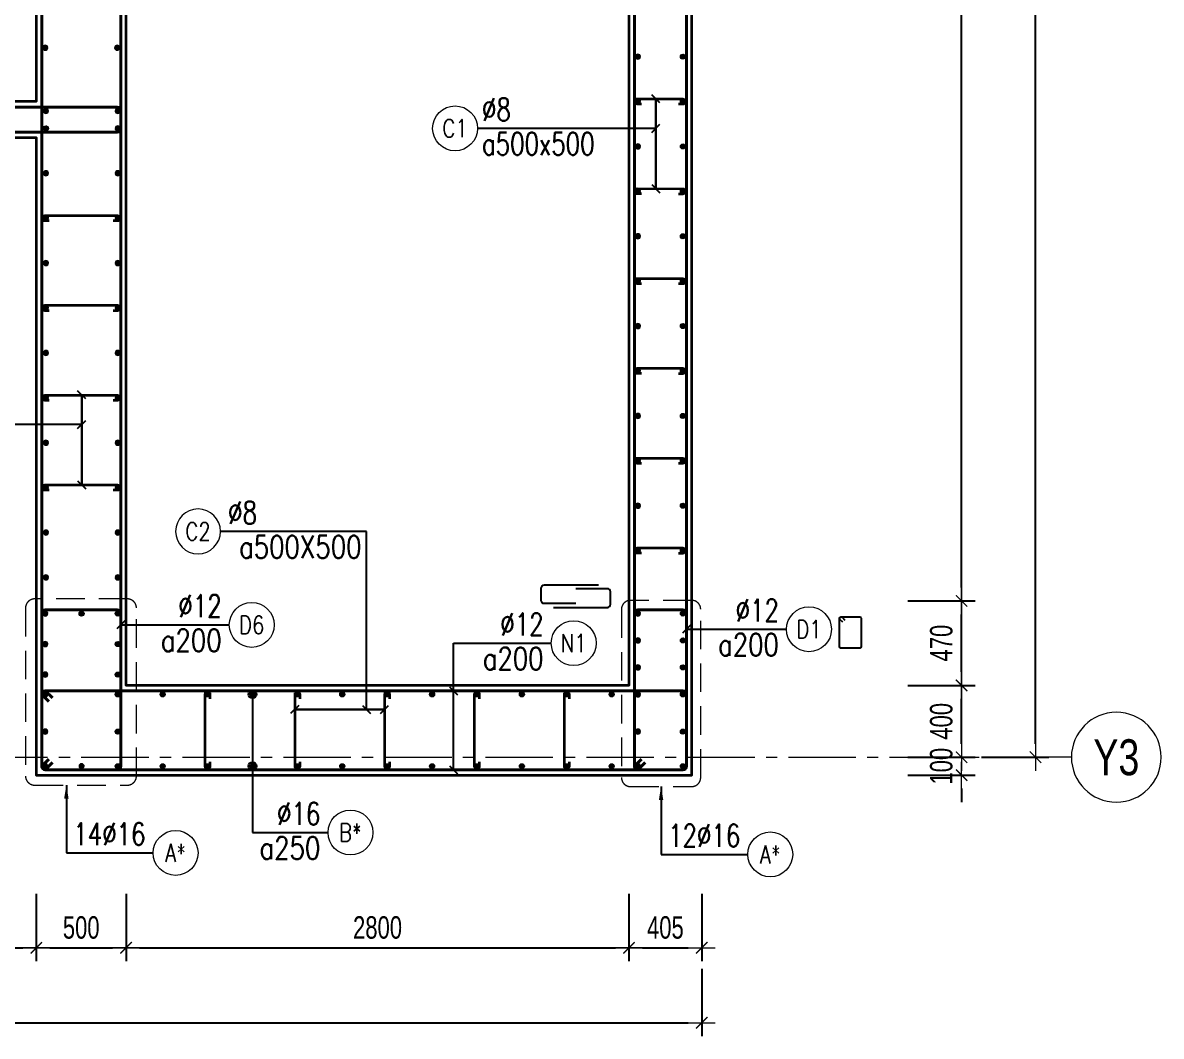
# Model space of a CAD drawing. Header units: millimetres. Extents: x 738475 to 1279438, y -34239 to 156422.
# Drawn here: x 1073978 to 1080317, y 9545 to 15187 of the extents above; entities that cross this region are included whole.
import ezdxf
from ezdxf.enums import TextEntityAlignment as Align

# ---------------------------------------------------------------- set-up
doc = ezdxf.new("R2010")
doc.units = ezdxf.units.MM
doc.header["$MEASUREMENT"] = 0
for name, pattern in [('HIDDEN2', [4.7625, 3.175, -1.5875]), ('HT_Dim Grid$0$CENTER2', [1.125, 0.75, -0.125, 0.125, -0.125]), ('HT_Grid$0$CENTER2', [1.125, 0.75, -0.125, 0.125, -0.125])]:
    doc.linetypes.add(name, pattern=pattern)
doc.layers.get('0').update_dxf_attribs({"lineweight": 20})
doc.layers.get('Defpoints').update_dxf_attribs({"color": 151, "lineweight": 9})
for name, color, linetype, lineweight in [('HT_Dim Grid$0$NDC_S_AXIS', 5, 'HT_Dim Grid$0$CENTER2', 13), ('HT_Dim Grid$0$NDC_S_SYMBOL', 1, 'Continuous', 15), ('HT_Dim Grid$0$NDC_S_TEXT SYMBOL', 7, 'Continuous', 20), ('HT_Grid$0$NDC_S_AXIS', 5, 'HT_Grid$0$CENTER2', 13), ('KC-LEADER', 153, 'Continuous', 18), ('KC-THEP', 6, 'Continuous', 40), ('NDC_S_DIM', 1, 'Continuous', 15), ('NDC_S_HIDDEN', 8, 'HIDDEN2', 13), ('NDC_S_LEADER', 1, 'Continuous', 15), ('NDC_S_REBAR', 4, 'Continuous', 35), ('NDC_S_STIRRUP', 4, 'Continuous', 40), ('NDC_S_VN TEXT', 7, 'Continuous', 20), ('NDC_S_WALL', 6, 'Continuous', 35), ('OF_Core wall_1.2(B1-19F)$0$NDC_S_WALL', 6, 'Continuous', 35)]:
    doc.layers.add(name, color=color, linetype=linetype, lineweight=lineweight)
doc.layers.add('Leader', color=6, linetype='Continuous')
doc.layers.add('Ligature', color=1, linetype='Continuous')
doc.styles.add('HT_Dim Grid$0$NDC_ANNO', font='', dxfattribs={"width": 0.8})
doc.styles.add('NDC_DIM', font='', dxfattribs={"width": 0.75})
doc.styles.add('NDC_EN TXT', font='romans.shx', dxfattribs={"width": 0.8})
doc.styles.get('HT_Dim Grid$0$NDC_ANNO').set_extended_font_data('Dotum')
doc.styles.get('NDC_DIM').set_extended_font_data('Dotum')
doc.dimstyles.new('NDC_dim_30', dxfattribs={"dimscale": 30, "dimtxt": 2.5, "dimasz": 1.5, "dimexe": 1.5, "dimexo": 2.5, "dimgap": 1, "dimtad": 1, "dimdec": 0, "dimzin": 0, "dimdsep": 46, "dimtxsty": 'NDC_DIM', "dimblk": 'DIMMARK', "dimcen": 0.09, "dimdle": 1.2, "dimclrd": 1, "dimclre": 1, "dimclrt": 3, "dimadec": 0, "dimazin": 0, "dimtfac": 1, "dimtdec": 0, "dimtix": 1, "dimtofl": 0, "dimtmove": 0, "dimatfit": 3, "dimfxl": 6, "dimfxlon": 1, "dimtolj": 1, "dimtzin": 0, "dimarcsym": 0})
doc.dimstyles.new('NDC_dim_50', dxfattribs={"dimscale": 50, "dimtxt": 2.5, "dimasz": 1.5, "dimexe": 1.5, "dimexo": 2.5, "dimgap": 1, "dimtad": 1, "dimdec": 0, "dimzin": 0, "dimdsep": 46, "dimtxsty": 'NDC_DIM', "dimblk": 'DIMMARK', "dimcen": 0.09, "dimdle": 1.2, "dimclrd": 1, "dimclre": 1, "dimclrt": 3, "dimadec": 0, "dimazin": 0, "dimtfac": 1, "dimtdec": 0, "dimtix": 1, "dimtofl": 0, "dimtmove": 0, "dimatfit": 3, "dimfxl": 6, "dimfxlon": 1, "dimtolj": 1, "dimtzin": 0, "dimarcsym": 0})

# ---------------------------------------------------------------- blocks, each defined once
blk = doc.blocks.new('THEP')
at = {"layer": 'KC-LEADER', "color": 6}
blk.add_circle((0, 0), 14, dxfattribs=at)
at = {"layer": 'KC-THEP'}
for p, q in [((-14, 0), (14, 0)), ((9.9, 9.9), (-9.9, -9.9)), ((-9.9, 9.9), (9.9, -9.9)), ((0, 14), (0, -14))]:
    blk.add_line(p, q, dxfattribs=at)
blk = doc.blocks.new('DIMMARK')
at = {"layer": 'NDC_S_DIM', "color": 1}
blk.add_line((-1.5, 0), (1, 0), dxfattribs=at)
at = {"layer": 'NDC_S_DIM', "color": 2, "const_width": 0.1}
blk.add_lwpolyline([(-0.424, -0.424), (0.424, 0.424)], dxfattribs=at)
blk = doc.blocks.new('*U10')
blk.add_circle((2.5, 0), 2.5)
at = {"layer": 'NDC_S_VN TEXT', "color": 3, "style": 'NDC_EN TXT'}
for tag, width, p in [('DK2', 0.75, (-0.85, 0.85)), ('KC2', 0.8, (-0.85, -2.97))]:
    blk.add_attdef(tag, text='', height=2.5, dxfattribs=dict(at, width=width)).set_placement(p, align=Align.RIGHT)
at = {"layer": 'NDC_S_VN TEXT', "color": 7, "style": 'NDC_EN TXT', "width": 0.8}
blk.add_attdef('SH3', text='', height=2, dxfattribs=at).set_placement((2.5, 0), align=Align.MIDDLE)
blk = doc.blocks.new('*U9')
blk.add_circle((2.5, 0), 2.5)
at = {"layer": 'NDC_S_VN TEXT', "color": 3, "style": 'NDC_EN TXT', "width": 0.75}
blk.add_attdef('DK2', text='', height=2.5, dxfattribs=at).set_placement((-0.85, 0.85), align=Align.RIGHT)
at = {"layer": 'NDC_S_VN TEXT', "color": 7, "style": 'NDC_EN TXT', "width": 0.8}
blk.add_attdef('SH3', text='', height=2, dxfattribs=at).set_placement((2.5, 0), align=Align.MIDDLE)
blk = doc.blocks.new('*D942')
at = {"layer": 'Defpoints', "color": 0, "ltscale": 200, "transparency": 16777216}
for p in [(1075346.8, 20098.3), (1079617, 20098.3), (1075346.8, 11098.3)]:
    blk.add_point(p, dxfattribs=at)
at = {"layer": 'NDC_S_DIM', "color": 1, "lineweight": -2, "ltscale": 200, "transparency": 16777216}
for p, q in [((1079317, 20098.3), (1079692, 20098.3)), ((1079617, 11173.3), (1079617, 20023.3)), ((1079317, 11098.3), (1079692, 11098.3))]:
    blk.add_line(p, q, dxfattribs=at)
at = {"layer": 'NDC_S_DIM', "color": 1, "lineweight": -2, "ltscale": 200, "transparency": 16777216, "xscale": 75, "yscale": 75, "zscale": 75}
for p, rotation in [((1079617, 20098.3), 90), ((1079617, 11098.3), 270)]:
    blk.add_blockref('DIMMARK', p, dxfattribs=dict(at, rotation=rotation))
at = {"layer": 'NDC_S_DIM', "color": 3, "ltscale": 200, "transparency": 16777216, "insert": (1079504.4, 15598.3), "char_height": 125, "attachment_point": 5, "rotation": 90, "style": 'NDC_DIM'}
blk.add_mtext('\\A1;9000', dxfattribs=at)
blk = doc.blocks.new('*U20')
at = {"layer": 'HT_Dim Grid$0$NDC_S_SYMBOL'}
blk.add_line((5, 0), (9, 0), dxfattribs=at)
blk.add_circle((0, 0), 5, dxfattribs=at)
at = {"layer": 'HT_Dim Grid$0$NDC_S_TEXT SYMBOL', "color": 7, "style": 'HT_Dim Grid$0$NDC_ANNO', "width": 0.8}
blk.add_attdef('GRID', text='', height=4, rotation=270, dxfattribs=at).set_placement((0, 0), align=Align.MIDDLE)
blk = doc.blocks.new('*D944')
at = {"layer": 'Defpoints', "color": 0, "ltscale": 200, "transparency": 16777216}
for p in [(1074610.8, 11098.3), (1074553.3, 10998.3), (1079205.3, 10998.3)]:
    blk.add_point(p, dxfattribs=at)
at = {"layer": 'NDC_S_DIM', "color": 1, "lineweight": -2, "ltscale": 200, "transparency": 16777216}
for p, q in [((1079205.3, 11173.3), (1079205.3, 11248.3)), ((1078905.3, 11098.3), (1079280.3, 11098.3)), ((1078905.3, 10998.3), (1079280.3, 10998.3)), ((1079205.3, 10923.3), (1079205.3, 10848.3))]:
    blk.add_line(p, q, dxfattribs=at)
at = {"layer": 'NDC_S_DIM', "color": 1, "lineweight": -2, "ltscale": 200, "transparency": 16777216, "xscale": 75, "yscale": 75, "zscale": 75}
for p, rotation in [((1079205.3, 11098.3), 270), ((1079205.3, 10998.3), 90)]:
    blk.add_blockref('DIMMARK', p, dxfattribs=dict(at, rotation=rotation))
at = {"layer": 'NDC_S_DIM', "color": 3, "ltscale": 200, "transparency": 16777216, "insert": (1079092.8, 11048.3), "char_height": 125, "attachment_point": 5, "rotation": 90, "style": 'NDC_DIM'}
blk.add_mtext('\\A1;100', dxfattribs=at)
blk = doc.blocks.new('*D950')
at = {"layer": 'Defpoints', "color": 0, "ltscale": 200, "transparency": 16777216}
for p in [(1077758.6, 11377.1), (1065753.3, 10877.6), (1077758.6, 9620)]:
    blk.add_point(p, dxfattribs=at)
at = {"layer": 'NDC_S_DIM', "color": 1, "lineweight": -2, "ltscale": 200, "transparency": 16777216}
for p, q in [((1065753.3, 9920), (1065753.3, 9545)), ((1077758.6, 9920), (1077758.6, 9545)), ((1065828.3, 9620), (1077683.6, 9620))]:
    blk.add_line(p, q, dxfattribs=at)
at = {"layer": 'NDC_S_DIM', "color": 1, "lineweight": -2, "ltscale": 200, "transparency": 16777216, "xscale": 75, "yscale": 75, "zscale": 75, "rotation": 180}
blk.add_blockref('DIMMARK', (1065753.3, 9620), dxfattribs=at)
at = {"layer": 'NDC_S_DIM', "color": 1, "lineweight": -2, "ltscale": 200, "transparency": 16777216, "xscale": 75, "yscale": 75, "zscale": 75}
blk.add_blockref('DIMMARK', (1077758.6, 9620), dxfattribs=at)
at = {"layer": 'NDC_S_DIM', "color": 3, "ltscale": 200, "transparency": 16777216, "insert": (1071756, 9732.6), "char_height": 125, "attachment_point": 5, "style": 'NDC_DIM'}
blk.add_mtext('\\A1;12005', dxfattribs=at)
blk = doc.blocks.new('*D951')
at = {"layer": 'Defpoints', "color": 0, "ltscale": 200, "transparency": 16777216}
for p in [(1074053.3, 11919.4), (1074553.3, 10998.3), (1074553.3, 10037.2)]:
    blk.add_point(p, dxfattribs=at)
at = {"layer": 'NDC_S_DIM', "color": 1, "lineweight": -2, "ltscale": 200, "transparency": 16777216}
for p, q in [((1074053.3, 10337.2), (1074053.3, 9962.2)), ((1074553.3, 10337.2), (1074553.3, 9962.2)), ((1074128.3, 10037.2), (1074478.3, 10037.2))]:
    blk.add_line(p, q, dxfattribs=at)
at = {"layer": 'NDC_S_DIM', "color": 1, "lineweight": -2, "ltscale": 200, "transparency": 16777216, "xscale": 75, "yscale": 75, "zscale": 75, "rotation": 180}
blk.add_blockref('DIMMARK', (1074053.3, 10037.2), dxfattribs=at)
at = {"layer": 'NDC_S_DIM', "color": 1, "lineweight": -2, "ltscale": 200, "transparency": 16777216, "xscale": 75, "yscale": 75, "zscale": 75}
blk.add_blockref('DIMMARK', (1074553.3, 10037.2), dxfattribs=at)
at = {"layer": 'NDC_S_DIM', "color": 3, "ltscale": 200, "transparency": 16777216, "insert": (1074303.3, 10149.8), "char_height": 125, "attachment_point": 5, "style": 'NDC_DIM'}
blk.add_mtext('\\A1;500', dxfattribs=at)
blk = doc.blocks.new('*U911')
at = {"layer": 'KC-THEP', "xscale": -1, "rotation": 170.331435563619}
for p in [(-200, 0), (200, 0)]:
    blk.add_blockref('THEP', p, dxfattribs=at)
blk = doc.blocks.new('*U910')
at = {"layer": 'OF_Core wall_1.2(B1-19F)$0$NDC_S_WALL', "color": 0, "linetype": 'ByBlock', "lineweight": -2, "transparency": 16777216}
for p in [(0, 0), (0, -250), (0, -500), (0, -750), (0, -1000), (0, -1250), (0, -1500), (0, -1750), (0, -2000), (0, -2250)]:
    blk.add_blockref('*U911', p, dxfattribs=at)
blk = doc.blocks.new('*U913')
at = {"layer": 'NDC_S_REBAR'}
blk.add_lwpolyline([(-177.7, -15), (-202.7, -15, -1), (-202.7, 15), (202.7, 15, -1), (202.7, -15), (177.7, -15)], format="xyb", dxfattribs=at)
blk = doc.blocks.new('*U912')
at = {"layer": 'OF_Core wall_1.2(B1-19F)$0$NDC_S_WALL', "color": 0, "linetype": 'ByBlock', "lineweight": -2, "transparency": 16777216}
for p in [(0, 0), (0, -500), (0, -1000), (0, -1500)]:
    blk.add_blockref('*U913', p, dxfattribs=at)
blk = doc.blocks.new('*U919')
at = {"layer": 'NDC_S_REBAR'}
blk.add_lwpolyline([(15, 175), (15, 200, 1), (-15, 200), (-15, -200, 1), (15, -200), (15, -175)], format="xyb", dxfattribs=at)
blk = doc.blocks.new('*U916')
at = {"layer": 'NDC_S_STIRRUP', "color": 0, "linetype": 'ByBlock', "lineweight": -2, "transparency": 16777216}
for p in [(0, 0), (500, 0), (1000, 0), (1500, 0), (2000, 0)]:
    blk.add_blockref('*U919', p, dxfattribs=at)
blk = doc.blocks.new('*U917')
at = {"layer": 'KC-THEP', "xscale": -1, "rotation": 170.3314355693972}
blk.add_blockref('THEP', (-125, 0), dxfattribs=at)
at = {"layer": 'KC-THEP', "rotation": 189.6685644363809}
blk.add_blockref('THEP', (125, 0), dxfattribs=at)
blk = doc.blocks.new('*U918')
at = {"layer": 'NDC_S_STIRRUP', "color": 0, "linetype": 'ByBlock', "lineweight": -2, "transparency": 16777216}
for p in [(0, -4000), (0, -4250), (0, -4500), (0, -4750), (0, -5000), (0, -5250), (0, -5500), (0, -5750), (0, -6000), (0, -6250), (0, -6500), (0, -6750)]:
    blk.add_blockref('*U917', p, dxfattribs=at)
blk = doc.blocks.new('*U914')
at = {"layer": 'NDC_S_REBAR'}
blk.add_lwpolyline([(-102.4, -14.7), (-127.4, -14.7, -1), (-127.4, 15.3), (127.4, 14.7, -1), (127.4, -15.3), (102.4, -15.3)], format="xyb", dxfattribs=at)
blk = doc.blocks.new('*U915')
at = {"layer": 'NDC_S_STIRRUP', "color": 0, "linetype": 'ByBlock', "lineweight": -2, "transparency": 16777216}
for p in [(0, -4000), (0, -4500), (0, -5000), (0, -5500), (0, -6000), (0, -6500)]:
    blk.add_blockref('*U914', p, dxfattribs=at)
blk = doc.blocks.new('*D957')
at = {"layer": 'Defpoints', "color": 0, "ltscale": 200, "transparency": 16777216}
for p in [(1077353.3, 11498.3), (1074553.3, 10998.3), (1077353.3, 10037.2)]:
    blk.add_point(p, dxfattribs=at)
at = {"layer": 'NDC_S_DIM', "color": 1, "lineweight": -2, "ltscale": 200, "transparency": 16777216}
for p, q in [((1074553.3, 10337.2), (1074553.3, 9962.2)), ((1077353.3, 10337.2), (1077353.3, 9962.2)), ((1074628.3, 10037.2), (1077278.3, 10037.2))]:
    blk.add_line(p, q, dxfattribs=at)
at = {"layer": 'NDC_S_DIM', "color": 1, "lineweight": -2, "ltscale": 200, "transparency": 16777216, "xscale": 75, "yscale": 75, "zscale": 75, "rotation": 180}
blk.add_blockref('DIMMARK', (1074553.3, 10037.2), dxfattribs=at)
at = {"layer": 'NDC_S_DIM', "color": 1, "lineweight": -2, "ltscale": 200, "transparency": 16777216, "xscale": 75, "yscale": 75, "zscale": 75}
blk.add_blockref('DIMMARK', (1077353.3, 10037.2), dxfattribs=at)
at = {"layer": 'NDC_S_DIM', "color": 3, "ltscale": 200, "transparency": 16777216, "insert": (1075953.3, 10149.8), "char_height": 125, "attachment_point": 5, "style": 'NDC_DIM'}
blk.add_mtext('\\A1;2800', dxfattribs=at)
blk = doc.blocks.new('*D958')
at = {"layer": 'Defpoints', "color": 0, "ltscale": 200, "transparency": 16777216}
for p in [(1077353.3, 11498.3), (1077758.6, 11498.3), (1077758.6, 10037.2)]:
    blk.add_point(p, dxfattribs=at)
at = {"layer": 'NDC_S_DIM', "color": 1, "lineweight": -2, "ltscale": 200, "transparency": 16777216}
for p, q in [((1077353.3, 10337.2), (1077353.3, 9962.2)), ((1077758.6, 10337.2), (1077758.6, 9962.2)), ((1077428.3, 10037.2), (1077683.6, 10037.2))]:
    blk.add_line(p, q, dxfattribs=at)
at = {"layer": 'NDC_S_DIM', "color": 1, "lineweight": -2, "ltscale": 200, "transparency": 16777216, "xscale": 75, "yscale": 75, "zscale": 75, "rotation": 180}
blk.add_blockref('DIMMARK', (1077353.3, 10037.2), dxfattribs=at)
at = {"layer": 'NDC_S_DIM', "color": 1, "lineweight": -2, "ltscale": 200, "transparency": 16777216, "xscale": 75, "yscale": 75, "zscale": 75}
blk.add_blockref('DIMMARK', (1077758.6, 10037.2), dxfattribs=at)
at = {"layer": 'NDC_S_DIM', "color": 3, "ltscale": 200, "transparency": 16777216, "insert": (1077556, 10149.8), "char_height": 125, "attachment_point": 5, "style": 'NDC_DIM'}
blk.add_mtext('\\A1;405', dxfattribs=at)
blk = doc.blocks.new('*U12')
blk.add_circle((-2.5, 0), 2.5)
at = {"layer": 'NDC_S_VN TEXT', "color": 3, "style": 'NDC_EN TXT', "width": 0.75}
for tag, p in [('DK1', (0.5, 0.85)), ('KC1', (0.5, -2.97))]:
    blk.add_attdef(tag, p, '', height=2.5, dxfattribs=at)
at = {"layer": 'NDC_S_VN TEXT', "color": 7, "style": 'NDC_EN TXT', "width": 0.8}
blk.add_attdef('SH2', text='', height=2, dxfattribs=at).set_placement((-2.5, 0), align=Align.MIDDLE)
blk = doc.blocks.new('A$C72321851')
at = {"layer": 'Ligature'}
for points in [[(-60.9, -129.3), (-60.9, 170.9, -0.414214), (-43.3, 188.5), (25.8, 188.5, -0.414214), (43.4, 170.9), (43.4, -4.3)], [(-39.7, -4.3), (-39.7, -179.5, 0.414214), (-22.1, -197.1), (47, -197.1, 0.414214), (64.6, -179.5), (64.6, 120.7)]]:
    blk.add_lwpolyline(points, format="xyb", dxfattribs=at)
blk = doc.blocks.new('*D952')
at = {"layer": 'Defpoints', "color": 0, "ltscale": 200, "transparency": 16777216}
for p in [(1077353.3, 11498.3), (1079205.3, 11498.3), (1074610.8, 11098.3)]:
    blk.add_point(p, dxfattribs=at)
at = {"layer": 'NDC_S_DIM', "color": 1, "lineweight": -2, "ltscale": 200, "transparency": 16777216}
for p, q in [((1078905.3, 11498.3), (1079280.3, 11498.3)), ((1079205.3, 11173.3), (1079205.3, 11423.3)), ((1078905.3, 11098.3), (1079280.3, 11098.3))]:
    blk.add_line(p, q, dxfattribs=at)
at = {"layer": 'NDC_S_DIM', "color": 1, "lineweight": -2, "ltscale": 200, "transparency": 16777216, "xscale": 75, "yscale": 75, "zscale": 75}
for p, rotation in [((1079205.3, 11498.3), 90), ((1079205.3, 11098.3), 270)]:
    blk.add_blockref('DIMMARK', p, dxfattribs=dict(at, rotation=rotation))
at = {"layer": 'NDC_S_DIM', "color": 3, "ltscale": 200, "transparency": 16777216, "insert": (1079092.8, 11298.3), "char_height": 125, "attachment_point": 5, "rotation": 90, "style": 'NDC_DIM'}
blk.add_mtext('\\A1;400', dxfattribs=at)
blk = doc.blocks.new('*D953')
at = {"layer": 'Defpoints', "color": 0, "ltscale": 200, "transparency": 16777216}
for p in [(1077560.1, 11968.7), (1079205.3, 11968.7), (1077353.3, 11498.3)]:
    blk.add_point(p, dxfattribs=at)
at = {"layer": 'NDC_S_DIM', "color": 1, "lineweight": -2, "ltscale": 200, "transparency": 16777216}
for p, q in [((1078905.3, 11968.7), (1079280.3, 11968.7)), ((1079205.3, 11573.3), (1079205.3, 11893.7)), ((1078905.3, 11498.3), (1079280.3, 11498.3))]:
    blk.add_line(p, q, dxfattribs=at)
at = {"layer": 'NDC_S_DIM', "color": 1, "lineweight": -2, "ltscale": 200, "transparency": 16777216, "xscale": 75, "yscale": 75, "zscale": 75}
for p, rotation in [((1079205.3, 11968.7), 90), ((1079205.3, 11498.3), 270)]:
    blk.add_blockref('DIMMARK', p, dxfattribs=dict(at, rotation=rotation))
at = {"layer": 'NDC_S_DIM', "color": 3, "ltscale": 200, "transparency": 16777216, "insert": (1079092.8, 11733.5), "char_height": 125, "attachment_point": 5, "rotation": 90, "style": 'NDC_DIM'}
blk.add_mtext('\\A1;470', dxfattribs=at)
blk = doc.blocks.new('*D954')
at = {"layer": 'Defpoints', "color": 0, "ltscale": 200, "transparency": 16777216}
for p in [(1077588.3, 19197.9), (1079205.3, 19197.9), (1077560.1, 11968.7)]:
    blk.add_point(p, dxfattribs=at)
at = {"layer": 'NDC_S_DIM', "color": 1, "lineweight": -2, "ltscale": 200, "transparency": 16777216}
for p, q in [((1078905.3, 19197.9), (1079280.3, 19197.9)), ((1079205.3, 12043.7), (1079205.3, 19122.9)), ((1078905.3, 11968.7), (1079280.3, 11968.7))]:
    blk.add_line(p, q, dxfattribs=at)
at = {"layer": 'NDC_S_DIM', "color": 1, "lineweight": -2, "ltscale": 200, "transparency": 16777216, "xscale": 75, "yscale": 75, "zscale": 75}
for p, rotation in [((1079205.3, 19197.9), 90), ((1079205.3, 11968.7), 270)]:
    blk.add_blockref('DIMMARK', p, dxfattribs=dict(at, rotation=rotation))
at = {"layer": 'NDC_S_DIM', "color": 3, "ltscale": 200, "transparency": 16777216, "insert": (1079092.8, 15583.3), "char_height": 125, "attachment_point": 5, "rotation": 90, "style": 'NDC_DIM'}
blk.add_mtext('\\A1;7229', dxfattribs=at)
blk = doc.blocks.new('*D963')
at = {"layer": 'Defpoints', "color": 0, "ltscale": 200, "transparency": 16777216}
for p in [(1072653.3, 10998.3), (1074053.3, 10998.3), (1074053.3, 10037.2)]:
    blk.add_point(p, dxfattribs=at)
at = {"layer": 'NDC_S_DIM', "color": 1, "lineweight": -2, "ltscale": 200, "transparency": 16777216}
for p, q in [((1072653.3, 10337.2), (1072653.3, 9962.2)), ((1074053.3, 10337.2), (1074053.3, 9962.2)), ((1072728.3, 10037.2), (1073978.3, 10037.2))]:
    blk.add_line(p, q, dxfattribs=at)
at = {"layer": 'NDC_S_DIM', "color": 1, "lineweight": -2, "ltscale": 200, "transparency": 16777216, "xscale": 75, "yscale": 75, "zscale": 75, "rotation": 180}
blk.add_blockref('DIMMARK', (1072653.3, 10037.2), dxfattribs=at)
at = {"layer": 'NDC_S_DIM', "color": 1, "lineweight": -2, "ltscale": 200, "transparency": 16777216, "xscale": 75, "yscale": 75, "zscale": 75}
blk.add_blockref('DIMMARK', (1074053.3, 10037.2), dxfattribs=at)
at = {"layer": 'NDC_S_DIM', "color": 3, "ltscale": 200, "transparency": 16777216, "insert": (1073353.3, 10149.8), "char_height": 125, "attachment_point": 5, "style": 'NDC_DIM'}
blk.add_mtext('\\A1;1400', dxfattribs=at)

msp = doc.modelspace()

# ---------------------------------------------------------------- linework, layer by layer
at = {"layer": 'HT_Grid$0$NDC_S_AXIS', "ltscale": 500}
msp.add_line((1060803.973, 11098.282), (1079616.991, 11098.282), dxfattribs=at)
at = {"layer": 'Ligature'}
msp.add_lwpolyline([(1078544.056, 11849.66), (1078528.09, 11865.626, -0.66817864), (1078533.863, 11879.564), (1078638.492, 11879.564, -0.41421356), (1078646.657, 11871.399), (1078646.657, 11714.292, -0.41421356), (1078638.492, 11706.127), (1078533.863, 11706.127, -0.41421356), (1078525.698, 11714.292), (1078525.698, 11871.399, -0.66817864), (1078539.637, 11877.173), (1078555.603, 11861.207)], format="xyb", dxfattribs=at)
at = {"layer": 'NDC_S_HIDDEN', "ltscale": 50}
for points in [[(1074560.75, 11979.555), (1074043.41, 11979.555, 0.41421356), (1073993.41, 11929.555), (1073993.41, 10993.079, 0.41421356), (1074043.41, 10943.079), (1074560.75, 10943.079, 0.41421356), (1074610.75, 10993.079), (1074610.75, 11929.555, 0.41421356)], [(1077361.464, 10935.195), (1077702.748, 10935.195, 0.41421356), (1077752.748, 10985.195), (1077752.748, 11921.671, 0.41421356), (1077702.748, 11971.671), (1077361.464, 11971.671, 0.41421356), (1077311.464, 11921.671), (1077311.464, 10985.195, 0.41421356)]]:
    msp.add_lwpolyline(points, format="xyb", close=True, dxfattribs=at)
at = {"layer": 'NDC_S_STIRRUP'}
for points in [[(1074123.349, 20108.282), (1074083.349, 20148.282, -0.41421356), (1074103.349, 20168.282), (1074503.349, 20168.282, -0.41421356), (1074523.349, 20148.282), (1074523.349, 11048.282, -0.41421356), (1074503.349, 11028.282), (1074103.349, 11028.282, -0.41421356), (1074083.349, 11048.282), (1074083.349, 20148.282, -0.41421356), (1074103.349, 20168.282), (1074143.349, 20128.282)], [(1077423.349, 20108.282), (1077383.349, 20148.282, -0.41421356), (1077403.349, 20168.282), (1077653.349, 20168.282, -0.41421356), (1077673.349, 20148.282), (1077673.349, 11048.282, -0.41421356), (1077653.349, 11028.282), (1077403.349, 11028.282, -0.41421356), (1077383.349, 11048.282), (1077383.349, 20148.282, -0.41421356), (1077403.349, 20168.282), (1077443.349, 20128.282)], [(1071623.349, 14657.366), (1071583.349, 14697.366, -0.41421356), (1071603.349, 14717.366), (1074503.349, 14717.366, -0.41421356), (1074523.349, 14697.366), (1074523.349, 14598.282, -0.41421356), (1074503.349, 14578.282), (1071603.349, 14578.282, -0.41421356), (1071583.349, 14598.282), (1071583.349, 14697.366, -0.41421356), (1071603.349, 14717.366), (1071643.349, 14677.366)], [(1074123.349, 11088.282), (1074083.349, 11048.282, 0.41421356), (1074103.349, 11028.282), (1074503.349, 11028.282, 0.41421356), (1074523.349, 11048.282), (1074523.349, 11898.099, 0.41421356), (1074503.349, 11918.099), (1074103.349, 11918.099, 0.41421356), (1074083.349, 11898.099), (1074083.349, 11048.282, 0.41421356), (1074103.349, 11028.282), (1074143.349, 11068.282)], [(1077423.349, 11088.282), (1077383.349, 11048.282, 0.41421356), (1077403.349, 11028.282), (1077653.349, 11028.282, 0.41421356), (1077673.349, 11048.282), (1077673.349, 11898.099, 0.41421356), (1077653.349, 11918.099), (1077403.349, 11918.099, 0.41421356), (1077383.349, 11898.099), (1077383.349, 11048.282, 0.41421356), (1077403.349, 11028.282), (1077443.349, 11068.282)], [(1074143.349, 11428.282), (1074103.349, 11468.282, 0.41421356), (1074083.349, 11448.282), (1074083.349, 11048.282, 0.41421356), (1074103.349, 11028.282), (1077653.349, 11028.282, 0.41421356), (1077673.349, 11048.282), (1077673.349, 11448.282, 0.41421356), (1077653.349, 11468.282), (1074103.349, 11468.282, 0.41421356), (1074083.349, 11448.282), (1074123.349, 11408.282)]]:
    msp.add_lwpolyline(points, format="xyb", dxfattribs=at)
at = {"layer": 'NDC_S_WALL'}
for points in [[(1077353.349, 20198.282), (1077353.349, 11498.282), (1074553.349, 11498.282), (1074553.349, 17868.282), (1075953.349, 17868.282), (1075953.349, 18168.282), (1074553.349, 18168.282), (1074553.349, 19698.282), (1075953.349, 19698.282), (1075953.349, 20198.282), (1073303.349, 20198.282), (1073303.349, 19698.282), (1074053.349, 19698.282), (1074053.349, 14748.282), (1071853.349, 14748.282), (1071853.349, 19698.282), (1072503.349, 19698.282), (1072503.349, 20198.282), (1070653.349, 20198.282), (1070653.349, 19698.282), (1071553.349, 19698.282), (1071553.349, 17648.282), (1068753.349, 17648.282)], [(1068753.349, 17348.282), (1071553.349, 17348.282), (1071553.349, 12898.282), (1072653.349, 12898.282), (1072653.349, 13098.282), (1071853.349, 13098.282), (1071853.349, 14548.282), (1074053.349, 14548.282), (1074053.349, 10998.282), (1077703.349, 10998.282), (1077703.349, 20198.282), (1077353.349, 20198.282)]]:
    msp.add_lwpolyline(points, dxfattribs=at)

# ---------------------------------------------------------------- block references
at = {"layer": 'HT_Dim Grid$0$NDC_S_AXIS'}
ref = msp.add_blockref('*U20', (1080066.991, 11098.282), dxfattribs=dict(at, xscale=-50, yscale=50, zscale=50))
ref.add_attrib('GRID', 'Y3', dxfattribs={"layer": 'HT_Dim Grid$0$NDC_S_TEXT SYMBOL', "color": 7, "height": 200, "style": 'HT_Dim Grid$0$NDC_ANNO', "width": 0.8}).set_placement((1080066.991, 11098.282), align=Align.MIDDLE)
at = {"layer": 'KC-THEP', "xscale": -1}
for p, rotation in [((1074103.349, 15048.282), 170.331435563619), ((1074503.349, 15048.282), 170.331435563619), ((1074106.861, 14696.434), 170.331435563619), ((1074506.861, 14696.434), 170.331435563619), ((1074506.861, 14598.934), 170.331435563619), ((1074103.349, 11898.282), 170.331435563619), ((1077403.349, 11898.282), 170.3314355693972), ((1074103.349, 11728.282), 170.331435563619), ((1077403.349, 11748.282), 170.3314355693972), ((1077403.349, 11598.282), 170.3314355693972), ((1074103.349, 11558.282), 170.331435563619), ((1074103.349, 11448.282), 170.331435563619), ((1077403.349, 11448.282), 170.3314355693972), ((1074103.349, 11240.736), 170.331435563619), ((1077403.349, 11240.736), 170.3314355693972), ((1074103.349, 11048.282), 170.331435563619), ((1074305.105, 11048.282), 170.331435563619), ((1077403.349, 11048.282), 170.3314355693972)]:
    msp.add_blockref('THEP', p, dxfattribs=dict(at, rotation=rotation))
at = {"layer": 'KC-THEP'}
for p, rotation in [((1074106.861, 14599.215), 9.668564436380946), ((1074305.105, 11898.099), 9.668564436380946), ((1074506.861, 11898.282), 9.668564436380946), ((1077653.349, 11898.282), 189.6685644363809), ((1074506.861, 11728.282), 9.668564436380946), ((1077653.349, 11748.282), 189.6685644363809), ((1077653.349, 11598.282), 189.6685644363809), ((1074506.861, 11558.282), 9.668564436380946), ((1074506.861, 11448.282), 9.668564436380946), ((1074756.861, 11448.282), 9.668564436380946), ((1075006.861, 11448.282), 9.668564436380946), ((1075256.861, 11448.282), 9.668564436380946), ((1075506.861, 11448.282), 9.668564436380946), ((1075756.861, 11448.282), 9.668564436380946), ((1076006.861, 11448.282), 9.668564436380946), ((1076256.861, 11448.282), 9.668564436380946), ((1076506.861, 11448.282), 9.668564436380946), ((1076756.861, 11448.282), 9.668564436380946), ((1077006.861, 11448.282), 9.668564436380946), ((1077256.861, 11448.282), 9.668564436380946), ((1077653.349, 11448.282), 189.6685644363809), ((1074506.861, 11240.736), 9.668564436380946), ((1077653.349, 11240.736), 189.6685644363809), ((1074506.861, 11048.282), 9.668564436380946), ((1074756.861, 11048.282), 9.668564436380946), ((1075006.861, 11048.282), 9.668564436380946), ((1075256.861, 11048.282), 9.668564436380946), ((1075506.861, 11048.282), 9.668564436380946), ((1075756.861, 11048.282), 9.668564436380946), ((1076006.861, 11048.282), 9.668564436380946), ((1076256.861, 11048.282), 9.668564436380946), ((1076506.861, 11048.282), 9.668564436380946), ((1076756.861, 11048.282), 9.668564436380946), ((1077006.861, 11048.282), 9.668564436380946), ((1077256.861, 11048.282), 9.668564436380946), ((1077653.349, 11048.282), 189.6685644363809)]:
    msp.add_blockref('THEP', p, dxfattribs=dict(at, rotation=rotation))
at = {"layer": 'Leader', "xscale": -1, "rotation": 270.0000000000001}
msp.add_blockref('A$C72321851', (1077062.087, 11993.152), dxfattribs=at)
at = {"layer": 'NDC_S_STIRRUP'}
for name, p in [('*U918', (1077528.349, 18998.465)), ('*U915', (1077525.997, 18748.725)), ('*U916', (1075006.861, 11248.282))]:
    msp.add_blockref(name, p, dxfattribs=at)
at = {"layer": 'NDC_S_VN TEXT', "xscale": 50, "yscale": 50, "zscale": 50}
for name, p, values in [('*U12', (1076510.057, 14599.41), {'SH2': 'C1', 'DK1': '%%c8', 'KC1': 'a500x500'}), ('*U10', (1075127.905, 11835.01), {'SH3': 'D6', 'DK2': '%%C12', 'KC2': 'a200'}), ('*U10', (1078230.639, 11810.661), {'SH3': 'D1', 'DK2': '%%c12', 'KC2': 'a200'}), ('*U10', (1076920.436, 11733.56), {'SH3': 'N1', 'DK2': '%%C12', 'KC2': 'a200'}), ('*U10', (1075677.472, 10679.141), {'SH3': 'B*', 'DK2': '%%C16', 'KC2': 'a250'}), ('*U9', (1074703.836, 10565.37), {'SH3': 'A*', 'DK2': '14%%C16'}), ('*U9', (1078015.286, 10557.486), {'SH3': 'A*', 'DK2': '12%%C16'})]:
    msp.add_blockref(name, p, dxfattribs=at).add_auto_attribs(values)
at = {"layer": 'NDC_S_VN TEXT'}
ref = msp.add_blockref('*U10', (1075078.73, 12355.43), dxfattribs=dict(at, xscale=-50, yscale=50, zscale=50))
ref.add_attrib('SH3', 'C2', dxfattribs={"color": 7, "height": 100, "style": 'NDC_EN TXT', "width": 0.8}).set_placement((1074953.73, 12355.43), align=Align.MIDDLE)
ref.add_attrib('DK2', '%%c8', dxfattribs={"color": 3, "height": 125, "style": 'NDC_EN TXT', "width": 0.75}).set_placement((1075281.945, 12397.705), align=Align.RIGHT)
ref.add_attrib('KC2', 'a500X500', dxfattribs={"color": 3, "height": 125, "style": 'NDC_EN TXT', "width": 0.8}).set_placement((1075864.088, 12206.802), align=Align.RIGHT)
at = {"layer": 'OF_Core wall_1.2(B1-19F)$0$NDC_S_WALL'}
for name, p in [('*U910', (1074306.861, 14349.215)), ('*U912', (1074302.875, 14099.215))]:
    msp.add_blockref(name, p, dxfattribs=at)

# ---------------------------------------------------------------- dimensions: what is measured, and where the dimension line sits
at = {"layer": 'NDC_S_DIM', "ltscale": 200}
dim = msp.add_linear_dim(base=(1079616.991, 20098.282), p1=(1075346.806, 11098.282), p2=(1075346.806, 20098.282), angle=90, dimstyle='NDC_dim_50', dxfattribs=at)
dim.commit()
dim.dimension.update_dxf_attribs({"geometry": '*D942', "text_midpoint": (1079504.406, 15598.282)})
for base, p1, p2, picture, middle in [((1079205.336, 19197.873), (1077560.076, 11968.671), (1077588.307, 19197.873), '*D954', (1079092.751, 15583.272)), ((1079205.336, 11968.671), (1077353.349, 11498.282), (1077560.076, 11968.671), '*D953', (1079092.751, 11733.476)), ((1079205.336, 11498.282), (1074610.75, 11098.282), (1077353.349, 11498.282), '*D952', (1079092.751, 11298.282)), ((1079205.336, 10998.282), (1074610.75, 11098.282), (1074553.349, 10998.282), '*D944', (1079092.751, 11048.282))]:
    dim = msp.add_linear_dim(base=base, p1=p1, p2=p2, angle=90, dimstyle='NDC_dim_50', override={"dimtmove": 1}, dxfattribs=at)
    dim.commit()
    dim.dimension.update_dxf_attribs({"geometry": picture, "text_midpoint": middle})
for base, p1, p2, picture, middle in [((1074553.349, 10037.192), (1074053.349, 11919.416), (1074553.349, 10998.282), '*D951', (1074303.349, 10149.776)), ((1077353.349, 10037.192), (1074553.349, 10998.282), (1077353.349, 11498.282), '*D957', (1075953.349, 10149.776)), ((1077758.563, 10037.192), (1077353.349, 11498.282), (1077758.563, 11498.282), '*D958', (1077555.956, 10149.776)), ((1077758.563, 9620.046), (1065753.349, 10877.621), (1077758.563, 11377.097), '*D950', (1071755.956, 9732.631)), ((1074053.349, 10037.192), (1072653.349, 10998.282), (1074053.349, 10998.282), '*D963', (1073353.349, 10149.776))]:
    dim = msp.add_linear_dim(base=base, p1=p1, p2=p2, dimstyle='NDC_dim_50', override={"dimtmove": 1}, dxfattribs=at)
    dim.commit()
    dim.dimension.update_dxf_attribs({"geometry": picture, "text_midpoint": middle})

# ---------------------------------------------------------------- leaders
at = {"layer": 'NDC_S_LEADER'}
for points, dimstyle, override in [([(1077503.37, 14763.772), (1077503.445, 14263.772)], 'NDC_dim_30', {"dimtad": 0, "dimldrblk": 'Oblique'}), ([(1077503.445, 14263.772), (1077503.37, 14763.772)], 'NDC_dim_30', {"dimtad": 0, "dimldrblk": 'Oblique'}), ([(1077503.37, 14599.409), (1076510.057, 14599.409)], 'NDC_dim_30', {"dimtad": 0, "dimldrblk": 'Oblique'}), ([(1074306.055, 13115.138), (1074306.055, 12615.138)], 'NDC_dim_30', {"dimtad": 0, "dimldrblk": 'Oblique'}), ([(1074306.055, 12615.138), (1074306.055, 13115.138)], 'NDC_dim_30', {"dimtad": 0, "dimldrblk": 'Oblique'}), ([(1074306.055, 12950.776), (1073312.742, 12950.776)], 'NDC_dim_30', {"dimtad": 0, "dimldrblk": 'Oblique'}), ([(1075891.627, 11364.501), (1075891.627, 12355.43), (1075078.73, 12355.43)], 'NDC_dim_30', {"dimtad": 0, "dimldrblk": 'Oblique'}), ([(1074523.349, 11834.829), (1075127.905, 11834.829)], 'NDC_dim_30', {"dimtad": 0, "dimldrblk": 'Oblique'}), ([(1077673.349, 11810.661), (1078228.564, 11810.661)], 'NDC_dim_30', {"dimtad": 0, "dimldrblk": 'Oblique'}), ([(1076375.698, 11028.282), (1076375.698, 11733.379), (1076920.436, 11733.379)], 'NDC_dim_30', {"dimtad": 0, "dimldrblk": 'Oblique'}), ([(1076375.698, 11468.282), (1076375.698, 11733.379), (1076920.436, 11733.379)], 'NDC_dim_30', {"dimtad": 0, "dimldrblk": 'Oblique'}), ([(1075256.861, 11448.854), (1075256.861, 10678.96), (1075677.472, 10678.96)], 'NDC_dim_30', {"dimgap": 1, "dimtad": 0, "dimldrblk": 'Origin'}), ([(1075491.861, 11364.501), (1075991.861, 11364.501)], 'NDC_dim_30', {"dimtad": 0, "dimldrblk": 'Oblique'}), ([(1075991.861, 11364.501), (1075491.861, 11364.501)], 'NDC_dim_30', {"dimtad": 0, "dimldrblk": 'Oblique'}), ([(1075256.861, 11048.854), (1075256.861, 10678.96), (1075677.472, 10678.96)], 'NDC_dim_30', {"dimgap": 1, "dimtad": 0, "dimldrblk": 'Origin'}), ([(1074220.656, 10943.079), (1074220.656, 10565.37), (1074703.836, 10565.37)], 'NDC_dim_50', {"dimtad": 0}), ([(1077532.106, 10935.195), (1077532.106, 10557.486), (1078015.286, 10557.486)], 'NDC_dim_50', {"dimtad": 0})]:
    msp.add_leader(points, dimstyle=dimstyle, override=override, dxfattribs=at)

doc.saveas('drawing.dxf')
